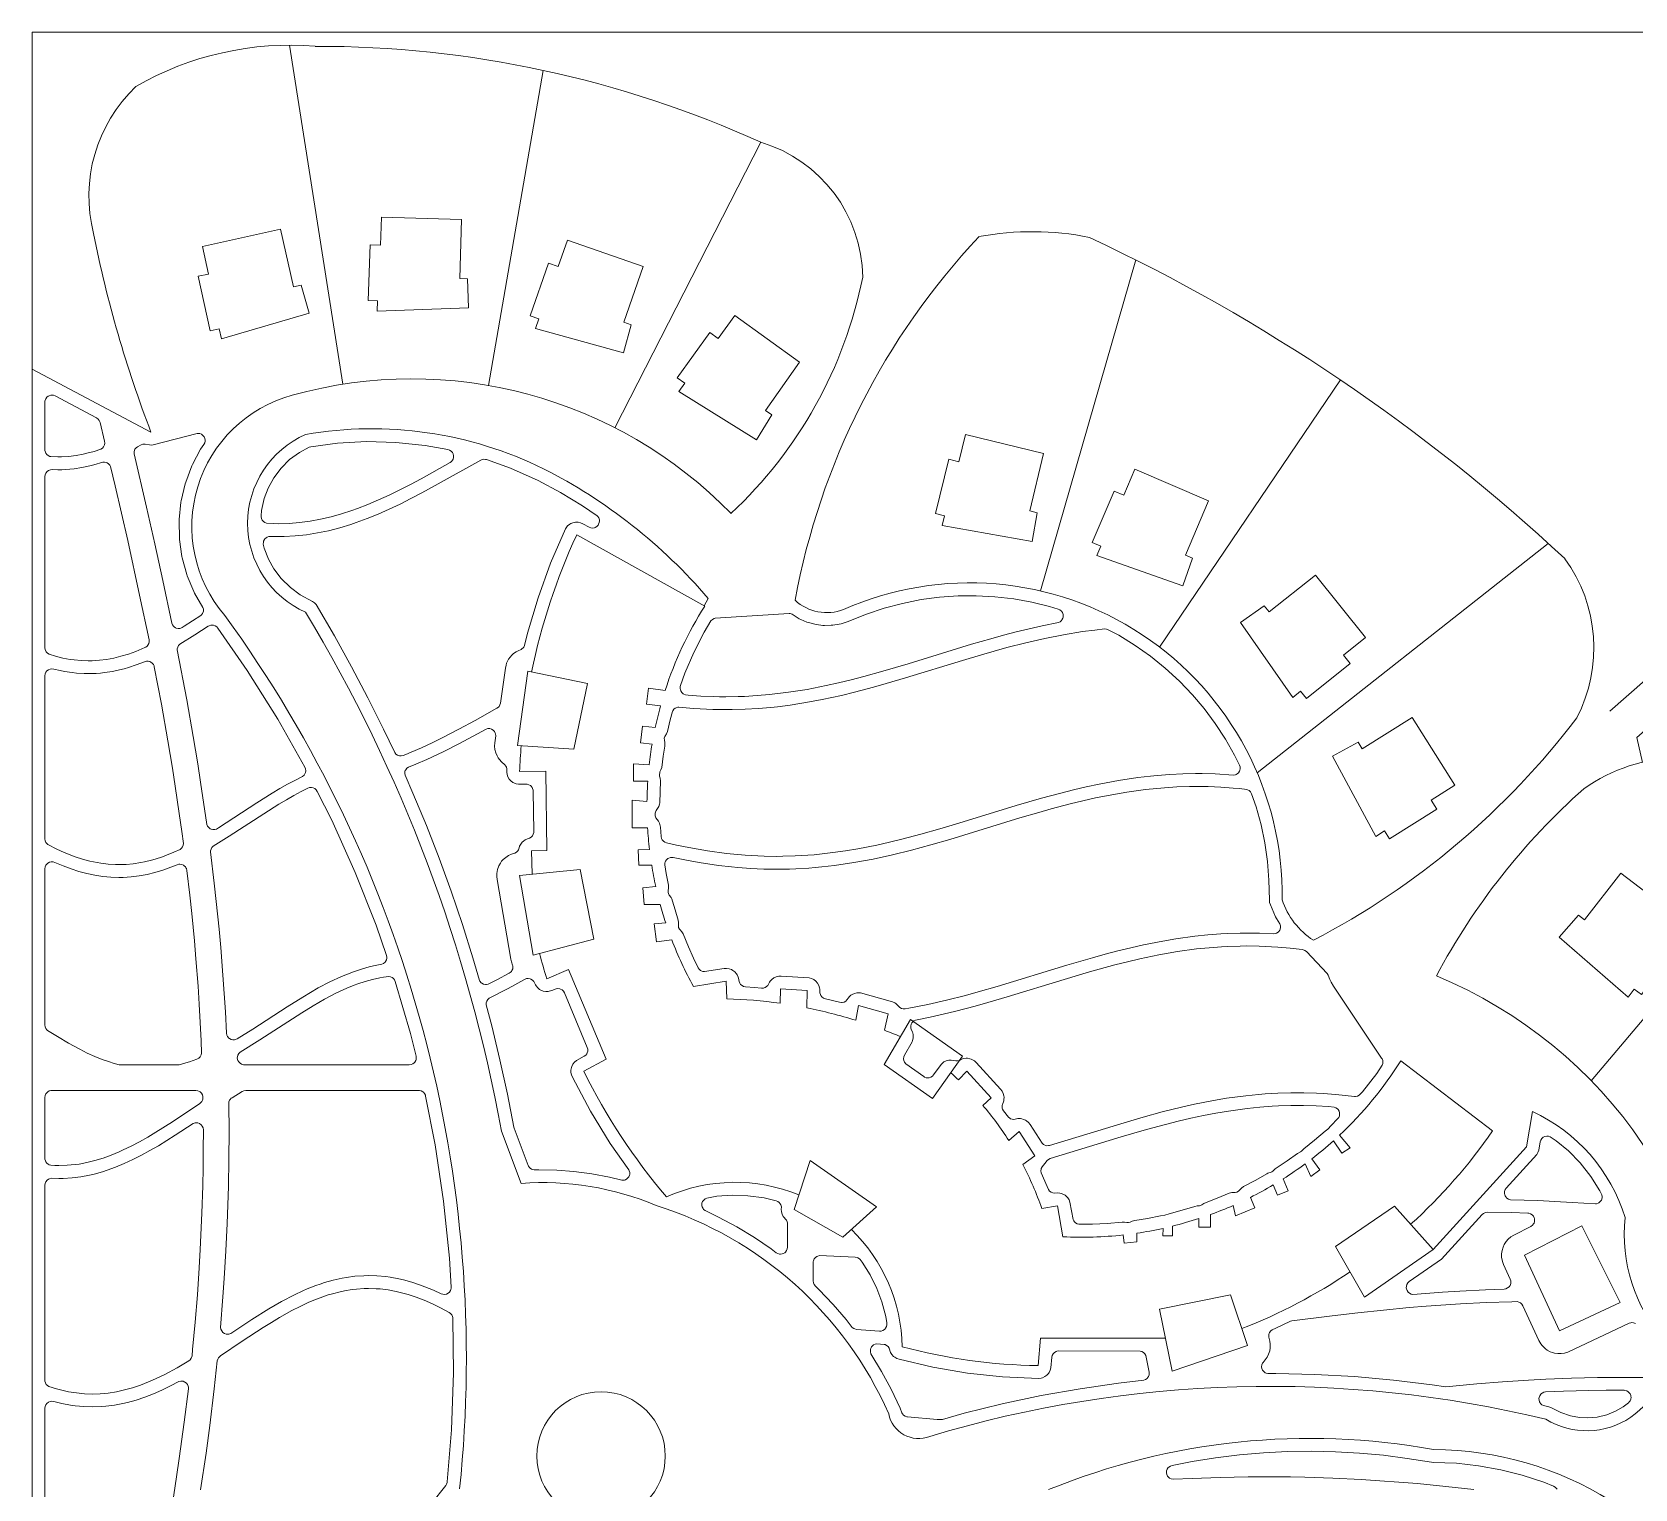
# Model space of a CAD drawing. Header units: inches. Extents: x 36 to 78.3, y 17.3 to 55.9.
# Drawn here: x 36.25 to 63.69, y 30.96 to 55.9 of the extents above; entities that cross this region are included whole.
import ezdxf

# ---------------------------------------------------------------- set-up
doc = ezdxf.new("R2010")
doc.units = ezdxf.units.IN
doc.layers.add('01_ORIGINAL_PLAN', color=7, linetype='CONTINUOUS', lineweight=20)
doc.layers.add('02_CONCEPT_CLOSED_AREAS', color=7, linetype='CONTINUOUS', lineweight=15)

msp = doc.modelspace()

# ---------------------------------------------------------------- linework, layer by layer
at = {"layer": '01_ORIGINAL_PLAN'}
for p, q in [((36.248, 17.906), (36.248, 55.9)), ((36.248, 55.9), (71.442, 55.9))]:
    msp.add_line(p, q, dxfattribs=at)
for points in [[(40.658, 55.675), (41.569, 49.871)], [(45, 55.245), (44.06, 49.85)], [(48.726, 54.013), (46.225, 49.126)], [(55.143, 52), (53.51, 46.333)], [(63.257, 44.272), (68.329, 48.719), (68.329, 49.231), (68.73, 49.6), (69.33, 49.6), (71.442, 51.512), (71.442, 50.696), (69.711, 49.177), (69.725, 48.651), (69.304, 48.218), (68.761, 48.218), (63.72, 43.82), (63.817, 43.397)], [(38.284, 49.049), (36.248, 50.129)], [(55.552, 45.371), (58.647, 49.945)], [(62.206, 47.145), (57.223, 43.22)], [(47.087, 44.63), (46.802, 44.667), (46.766, 44.393), (47.006, 44.362)], [(46.916, 43.993), (46.696, 44.016), (46.666, 43.73), (46.862, 43.709)], [(46.813, 43.357), (46.546, 43.371), (46.546, 43.074), (46.789, 43.074)], [(45.044, 43.247), (44.595, 43.241)], [(44.807, 41.482), (44.799, 41.881), (45.061, 41.886), (45.044, 43.247)], [(46.775, 42.728), (46.519, 42.748), (46.519, 42.277), (46.786, 42.274)], [(66.604, 42.276), (62.941, 37.945)], [(46.818, 41.908), (46.625, 41.902), (46.633, 41.638), (46.856, 41.638)], [(46.926, 41.27), (46.702, 41.249), (46.728, 40.961), (47.002, 40.962)], [(47.096, 40.651), (46.9, 40.63)], [(46.9, 40.63), (46.939, 40.324), (47.2, 40.358)], [(46.075, 38.317), (45.433, 39.849), (45.059, 39.693)], [(49.053, 39.272), (49.062, 39.519), (49.515, 39.492), (49.513, 39.194)], [(50.35, 38.981), (50.396, 39.232), (50.902, 39.093), (50.842, 38.811)], [(51.286, 38.996), (52.178, 38.364), (51.665, 37.64), (50.837, 38.227), (51.286, 38.996)], [(46.075, 38.317), (45.692, 38.109)], [(52.249, 38.111), (52.108, 37.96)], [(52.249, 38.111), (52.668, 37.654), (52.525, 37.523)], [(52.968, 36.924), (53.149, 37.079), (53.413, 36.661), (53.207, 36.514)], [(58.528, 36.918), (58.67, 36.704), (58.814, 36.799), (58.632, 37.014)], [(49.567, 36.583), (50.703, 35.787), (50.129, 35.27), (49.295, 35.742), (49.567, 36.583)], [(58.043, 36.524), (58.141, 36.305), (58.295, 36.419), (58.155, 36.608)], [(57.496, 36.162), (57.572, 35.985), (57.754, 36.063), (57.668, 36.267)], [(56.812, 35.811), (56.853, 35.634), (57.179, 35.773), (57.105, 35.949)], [(53.805, 35.806), (53.533, 35.759)], [(53.805, 35.806), (53.805, 35.806)], [(58.564, 35.106), (59.058, 34.241), (60.235, 35.059), (59.57, 35.799), (58.564, 35.106)], [(55.61, 35.419), (55.608, 35.288), (55.771, 35.288), (55.771, 35.457)], [(56.221, 35.586), (56.221, 35.439), (56.423, 35.439), (56.423, 35.655)], [(54.929, 35.306), (54.944, 35.165), (55.16, 35.189), (55.16, 35.336)], [(53.515, 33.54), (53.473, 33.07)], [(53.515, 33.54), (55.65, 33.54)]]:
    msp.add_lwpolyline(points, dxfattribs=at)
for points in [[(43.572, 51.68), (43.598, 52.69), (42.23, 52.734), (42.214, 52.252), (42.035, 52.258), (42.004, 51.303), (42.163, 51.298), (42.158, 51.123), (43.721, 51.177), (43.704, 51.675)], [(40.725, 51.537), (40.502, 52.523), (39.164, 52.23), (39.268, 51.758), (39.093, 51.72), (39.298, 50.787), (39.453, 50.821), (39.491, 50.65), (40.993, 51.087), (40.853, 51.565)], [(46.381, 50.933), (46.709, 51.889), (45.415, 52.34), (45.257, 51.885), (45.088, 51.944), (44.773, 51.041), (44.923, 50.989), (44.866, 50.824), (46.374, 50.409), (46.506, 50.889)], [(48.804, 49.422), (49.389, 50.246), (48.277, 51.045), (47.995, 50.654), (47.85, 50.758), (47.292, 49.982), (47.421, 49.889), (47.319, 49.747), (48.648, 48.921), (48.911, 49.345)], [(53.327, 47.704), (53.561, 48.687), (52.231, 49.012), (52.116, 48.544), (51.942, 48.586), (51.715, 47.658), (51.87, 47.62), (51.829, 47.45), (53.37, 47.181), (53.455, 47.672)], [(55.995, 46.944), (56.387, 47.876), (55.128, 48.415), (54.938, 47.972), (54.774, 48.042), (54.397, 47.164), (54.544, 47.101), (54.475, 46.94), (55.951, 46.422), (56.116, 46.892)], [(57.426, 45.973), (58.218, 46.601), (59.075, 45.534), (58.699, 45.232), (58.811, 45.092), (58.066, 44.493), (57.966, 44.618), (57.83, 44.508), (56.934, 45.791), (57.343, 46.076)], [(45.757, 44.748), (44.738, 44.957), (44.556, 43.684), (45.524, 43.622)], [(59.019, 43.63), (59.878, 44.165), (60.608, 43.006), (60.2, 42.749), (60.296, 42.598), (59.487, 42.088), (59.402, 42.222), (59.254, 42.129), (58.511, 43.505), (58.949, 43.742)], [(45.629, 41.562), (44.593, 41.461), (44.828, 40.095), (45.865, 40.369)], [(62.827, 40.702), (63.445, 41.502), (64.534, 40.672), (64.241, 40.288), (64.384, 40.18), (63.804, 39.42), (63.677, 39.516), (63.571, 39.377), (62.394, 40.407), (62.722, 40.782)], [(61.796, 34.957), (62.78, 35.461), (63.435, 34.152), (62.399, 33.663)], [(55.549, 34.034), (56.763, 34.283), (57.058, 33.412), (55.766, 32.976)]]:
    msp.add_lwpolyline(points, close=True, dxfattribs=at)
for points in [[(44.283, 37.084, 0.090917), (40.931, 45.968, -0.652582), (40.931, 49.011, -0.158741), (45.004, 48.425, -0.098355), (47.824, 46.203), (47.755, 46.078)], [(47.087, 44.63, -0.062406), (47.763, 46.073), (45.572, 47.29, 0.058367), (44.801, 44.944, 0.058367)], [(50.14, 46.014, -0.546754), (57.65, 41.045, 0.171391), (58.184, 40.351, 0.171391)], [(46.916, 43.993, -0.01479), (47.006, 44.362, -0.01479)], [(44.621, 43.68, 0.010358), (44.595, 43.241)], [(46.813, 43.357, -0.013879), (46.862, 43.709)], [(60.29, 39.74, -0.089338), (62.813, 42.944, -0.322066), (66.051, 42.944, -0.030946), (69.111, 38.833, -0.044664), (70.78, 33.554, -0.301674), (68.967, 31.144, -0.082145), (65.591, 31.078)], [(46.775, 42.728, -0.013523), (46.789, 43.074, -0.013523)], [(46.818, 41.908, -0.014342), (46.786, 42.274)], [(46.926, 41.27, -0.014645), (46.856, 41.638)], [(47.096, 40.651, -0.012679), (47.002, 40.962)], [(48.142, 39.35), (48.13, 39.649), (47.57, 39.561, -0.034306), (47.2, 40.358, -0.034306)], [(44.936, 40.124, 0.010564), (45.059, 39.693, 0.010564)], [(60.29, 39.74, -0.300089), (65.18, 32.538)], [(59.849, 35.488, 0.057164), (61.253, 37.088), (59.681, 38.289, -0.064319), (58.632, 37.014, -0.064319)], [(45.692, 38.109, 0.060935), (47.109, 35.956, -0.206423), (49.375, 35.99)], [(59.998, 35.322), (60.235, 35.059), (61.831, 36.816), (61.933, 37.418, -0.214593), (63.522, 35.602, 0.212382), (64.188, 33.517, -0.642649), (62.166, 32.15, 0.132984), (51.615, 31.858, -0.471407), (50.913, 32.245)], [(46.935, 35.809, 0.119192), (44.621, 36.188), (44.283, 37.084)], [(58.528, 36.918, -0.018836), (58.155, 36.608, -0.018836)], [(58.043, 36.524, -0.017658), (57.668, 36.267, -0.017658)], [(57.496, 36.162, -0.017305), (57.105, 35.949, -0.017305)], [(54.929, 35.306, -0.040089), (53.897, 35.276), (53.805, 35.806)], [(56.812, 35.811, -0.016254), (56.423, 35.655, -0.016254)], [(50.274, 35.4, -0.198705), (51.143, 33.392, 0.063223), (53.473, 33.07)], [(55.61, 35.419, -0.017778), (55.16, 35.336, -0.017778)], [(56.221, 35.586, -0.018166), (55.771, 35.457, -0.018166)], [(56.959, 33.703, 0.056142), (58.811, 34.673)], [(53.65, 30.945, -0.14301), (60.243, 31.63, -0.286424), (65.36, 28.431), (66.481, 23.89, -0.272091), (64.9, 18.954), (63.661, 17.533)]]:
    msp.add_lwpolyline(points, format="xyb", dxfattribs=at)
msp.add_circle((45.989, 31.521), 1.1, dxfattribs=at)
for centre, radius, start, end in [((40.658, 50.423), 5.252, 85.2142, 120.0956), ((41.139, 37.317), 18.339, 65.5622, 90.1344), ((39.813, 53.089), 2.593, 133.6015, 194.2753), ((48.026, 51.672), 2.444, 0.7167, 73.3418), ((57.911, 56.571), 21.019, 191.3089, 200.9684), ((53.373, 47.535), 4.948, 78.6004, 100.6499), ((61.436, 43.951), 12.326, 136.7478, 169.6154), ((40.939, 23.771), 31.601, 47.0054, 64.8874), ((43.034, 53.196), 7.583, 313.0815, 348.6437), ((42.751, 42.34), 7.624, 44.2289, 105.6047), ((41.312, 47.434), 2.33, 105.2161, 220.7715), ((60.387, 45.356), 2.599, 332.6099, 36.0186), ((49.852, 46.755), 0.794, 227.0981, 291.2465), ((22.064, 33.195), 21.619, 354.0583, 36.0319), ((51.961, 52.291), 13.465, 297.5281, 322.8549), ((47.898, 31.093), 8.26, 81.9573, 88.3074), ((47.898, 31.093), 8.26, 72.7279, 78.7214), ((47.898, 31.093), 8.26, 67.0855, 69.118), ((48.363, 33.974), 5.47, 46.7825, 48.644), ((48.363, 33.974), 5.47, 32.6388, 40.4465), ((48.363, 33.974), 5.47, 19.0436, 27.6609), ((44.996, 29.643), 6.464, 23.734, 72.5429)]:
    msp.add_arc(centre, radius, start, end, dxfattribs=at)
at = {"layer": '02_CONCEPT_CLOSED_AREAS'}
for points in [[(36.567, 48.631), (36.552, 48.635), (36.524, 48.648), (36.501, 48.667), (36.483, 48.691), (36.476, 48.705), (36.469, 48.734), (36.468, 49.564), (36.469, 49.579), (36.477, 49.609), (36.483, 49.623), (36.502, 49.647), (36.526, 49.667), (36.54, 49.674), (36.569, 49.682), (36.585, 49.684), (36.615, 49.681), (36.644, 49.67), (37.35, 49.295), (37.378, 49.275), (37.398, 49.249), (37.411, 49.217), (37.489, 48.895), (37.492, 48.863), (37.486, 48.831), (37.473, 48.802), (37.452, 48.778), (37.425, 48.76), (37.313, 48.722), (37.188, 48.688), (37.122, 48.673), (37.001, 48.651), (36.873, 48.635), (36.753, 48.627), (36.691, 48.627)], [(37.993, 48.682), (37.994, 48.714), (38.003, 48.744), (38.01, 48.757), (38.03, 48.782), (38.055, 48.8), (38.116, 48.833), (38.142, 48.844), (38.157, 48.847), (38.186, 48.847), (38.258, 48.831), (38.286, 48.83), (38.319, 48.832), (39.075, 49.028), (39.09, 49.029), (39.121, 49.025), (39.149, 49.014), (39.174, 48.995), (39.184, 48.984), (39.193, 48.971), (39.206, 48.943), (39.21, 48.913), (39.21, 48.897), (39.203, 48.867), (39.188, 48.84), (39.132, 48.757), (38.994, 48.497), (38.983, 48.472), (38.878, 48.193), (38.869, 48.166), (38.801, 47.877), (38.796, 47.849), (38.765, 47.557), (38.764, 47.529), (38.77, 47.238), (38.772, 47.21), (38.814, 46.922), (38.819, 46.896), (38.897, 46.615), (38.906, 46.589), (39.018, 46.32), (39.03, 46.295), (39.172, 46.047), (39.18, 46.018), (39.18, 45.987), (39.173, 45.958), (39.167, 45.944), (39.15, 45.92), (39.139, 45.909), (38.854, 45.726), (38.82, 45.705), (38.792, 45.693), (38.778, 45.689), (38.747, 45.688), (38.717, 45.695), (38.703, 45.701), (38.678, 45.718), (38.667, 45.729), (38.65, 45.754), (38.64, 45.783), (38.487, 46.51), (38.349, 47.137), (38.207, 47.765)], [(40.264, 47.49), (40.234, 47.501), (40.208, 47.518), (40.187, 47.542), (40.174, 47.57), (40.168, 47.601), (40.168, 47.617), (40.176, 47.71), (40.222, 47.913), (40.29, 48.09), (40.388, 48.27), (40.512, 48.434), (40.658, 48.58), (40.825, 48.704), (40.993, 48.794), (41.02, 48.801), (41.477, 48.861), (41.972, 48.888), (42.477, 48.876), (42.977, 48.824), (43.367, 48.752), (43.397, 48.743), (43.422, 48.727), (43.443, 48.704), (43.458, 48.677), (43.465, 48.647), (43.465, 48.631), (43.464, 48.616), (43.455, 48.586), (43.448, 48.573), (43.429, 48.549), (43.405, 48.53), (42.91, 48.254), (42.726, 48.156), (42.543, 48.062), (42.361, 47.973), (42.179, 47.889), (41.997, 47.812), (41.818, 47.742), (41.725, 47.709), (41.547, 47.651), (41.367, 47.6), (41.188, 47.558), (41.009, 47.525), (40.827, 47.501), (40.648, 47.487), (40.469, 47.483), (40.38, 47.484)], [(40.207, 47.135), (40.208, 47.166), (40.212, 47.182), (40.225, 47.21), (40.234, 47.223), (40.257, 47.244), (40.271, 47.252), (40.3, 47.263), (40.331, 47.266), (40.469, 47.263), (40.565, 47.264), (40.755, 47.274), (40.945, 47.294), (41.135, 47.324), (41.325, 47.363), (41.517, 47.413), (41.705, 47.47), (41.799, 47.502), (41.986, 47.571), (42.175, 47.648), (42.361, 47.73), (42.549, 47.82), (42.735, 47.913), (42.921, 48.01), (43.2, 48.163), (43.928, 48.572), (43.943, 48.579), (43.976, 48.587), (44.01, 48.585), (44.026, 48.581), (44.437, 48.436), (44.911, 48.225), (45.295, 48.017), (45.672, 47.789), (45.922, 47.619), (45.933, 47.607), (45.95, 47.581), (45.96, 47.551), (45.962, 47.535), (45.959, 47.503), (45.948, 47.473), (45.94, 47.46), (45.918, 47.436), (45.891, 47.42), (45.876, 47.414), (45.845, 47.409), (45.813, 47.413), (45.784, 47.424), (45.679, 47.482), (45.639, 47.499), (45.597, 47.508), (45.554, 47.509), (45.532, 47.506), (45.504, 47.499), (45.471, 47.485), (45.452, 47.474), (45.417, 47.445), (45.391, 47.414), (45.38, 47.396), (45.126, 46.808), (44.911, 46.214), (44.731, 45.609), (44.68, 45.396), (44.666, 45.369), (44.657, 45.358), (44.635, 45.338), (44.622, 45.331), (44.571, 45.309), (44.538, 45.292), (44.491, 45.258), (44.463, 45.233), (44.432, 45.199), (44.406, 45.162), (44.388, 45.129), (44.373, 45.095), (44.362, 45.059), (44.352, 45.012), (44.266, 44.412), (44.258, 44.382), (44.242, 44.355), (44.232, 44.343), (44.207, 44.325), (43.832, 44.114), (43.556, 43.963), (43.282, 43.821), (43.099, 43.731), (42.917, 43.647), (42.737, 43.57), (42.646, 43.534), (42.6, 43.517), (42.569, 43.509), (42.536, 43.511), (42.505, 43.521), (42.478, 43.539), (42.457, 43.564), (42.266, 43.967), (41.999, 44.501), (41.719, 45.033), (41.423, 45.564), (41.109, 46.097), (41.083, 46.127), (41.051, 46.153), (40.84, 46.266), (40.671, 46.388), (40.512, 46.545), (40.388, 46.709), (40.297, 46.874), (40.222, 47.067)], [(36.538, 45.249), (36.512, 45.265), (36.491, 45.287), (36.483, 45.3), (36.472, 45.328), (36.468, 45.358), (36.468, 48.289), (36.472, 48.321), (36.485, 48.351), (36.505, 48.376), (36.531, 48.395), (36.561, 48.406), (36.594, 48.409), (36.688, 48.407), (36.76, 48.408), (36.893, 48.416), (36.966, 48.424), (37.1, 48.444), (37.236, 48.473), (37.308, 48.492), (37.457, 48.535), (37.487, 48.537), (37.517, 48.531), (37.531, 48.526), (37.557, 48.509), (37.577, 48.487), (37.591, 48.46), (37.669, 48.134), (37.885, 47.197), (38.09, 46.261), (38.25, 45.495), (38.252, 45.462), (38.245, 45.43), (38.23, 45.402), (38.22, 45.389), (38.195, 45.368), (38.181, 45.361), (38.024, 45.296), (37.898, 45.252), (37.77, 45.213), (37.645, 45.183), (37.52, 45.16), (37.4, 45.145), (37.276, 45.137), (37.21, 45.136), (37.09, 45.14), (36.966, 45.151), (36.9, 45.16), (36.776, 45.183), (36.651, 45.214)], [(47.436, 44.553), (47.407, 44.564), (47.393, 44.572), (47.371, 44.593), (47.354, 44.62), (47.348, 44.634), (47.343, 44.665), (47.345, 44.696), (47.35, 44.711), (47.425, 44.922), (47.578, 45.276), (47.755, 45.627), (47.871, 45.82), (47.895, 45.843), (47.924, 45.859), (47.94, 45.863), (49.212, 45.945), (49.228, 45.943), (49.258, 45.932), (49.383, 45.856), (49.41, 45.842), (49.512, 45.8), (49.541, 45.79), (49.647, 45.762), (49.677, 45.756), (49.786, 45.743), (49.816, 45.742), (49.927, 45.744), (49.957, 45.746), (50.067, 45.764), (50.097, 45.771), (50.205, 45.804), (50.535, 45.937), (50.836, 46.037), (51.147, 46.119), (51.468, 46.183), (51.785, 46.225), (52.102, 46.247), (52.413, 46.25), (52.73, 46.233), (53.053, 46.196), (53.366, 46.139), (53.668, 46.066), (53.816, 46.02), (53.845, 46.007), (53.869, 45.986), (53.887, 45.96), (53.898, 45.93), (53.9, 45.898), (53.898, 45.883), (53.894, 45.867), (53.88, 45.839), (53.871, 45.826), (53.847, 45.805), (53.818, 45.791), (53.538, 45.734), (53.318, 45.685), (53.098, 45.631), (52.88, 45.574), (52.661, 45.513), (52.333, 45.418), (51.245, 45.085), (50.812, 44.957), (50.488, 44.867), (50.272, 44.811), (50.056, 44.759), (49.842, 44.711), (49.518, 44.647), (49.197, 44.596), (48.875, 44.557), (48.659, 44.539), (48.447, 44.526), (48.338, 44.522), (48.125, 44.519), (48.018, 44.52), (47.909, 44.523), (47.697, 44.532), (47.483, 44.548)], [(38.734, 45.322), (38.734, 45.338), (38.741, 45.37), (38.757, 45.399), (38.779, 45.423), (39.035, 45.58), (39.265, 45.728), (39.279, 45.735), (39.308, 45.745), (39.339, 45.747), (39.354, 45.745), (39.383, 45.735), (39.409, 45.719), (39.43, 45.696), (39.931, 44.972), (40.454, 44.138), (40.917, 43.316), (40.929, 43.286), (40.933, 43.254), (40.927, 43.221), (40.914, 43.192), (40.904, 43.179), (40.88, 43.157), (40.756, 43.095), (40.623, 43.023), (40.49, 42.947), (40.358, 42.868), (40.094, 42.702), (39.442, 42.277), (39.406, 42.256), (39.376, 42.247), (39.344, 42.246), (39.313, 42.254), (39.299, 42.261), (39.273, 42.279), (39.262, 42.291), (39.253, 42.304), (39.241, 42.334), (39.134, 43.056), (39.084, 43.371), (39.006, 43.841), (38.895, 44.47)], [(46.972, 42.392), (46.928, 42.45), (46.917, 42.479), (46.914, 42.495), (46.915, 42.526), (46.919, 42.542), (46.932, 42.571), (46.957, 42.605), (46.978, 42.642), (46.99, 42.679), (46.994, 42.703), (46.999, 42.894), (47.008, 43.083), (47.003, 43.124), (46.992, 43.159), (46.989, 43.19), (46.993, 43.22), (46.998, 43.234), (47.014, 43.267), (47.028, 43.309), (47.053, 43.504), (47.08, 43.675), (47.082, 43.716), (47.08, 43.737), (47.073, 43.777), (47.072, 43.809), (47.08, 43.839), (47.108, 43.886), (47.125, 43.925), (47.173, 44.127), (47.21, 44.268), (47.217, 44.281), (47.235, 44.306), (47.26, 44.325), (47.273, 44.332), (47.303, 44.341), (47.318, 44.342), (47.572, 44.32), (47.684, 44.313), (47.903, 44.303), (48.013, 44.3), (48.235, 44.3), (48.456, 44.306), (48.676, 44.319), (48.895, 44.338), (49.007, 44.35), (49.227, 44.378), (49.557, 44.431), (49.777, 44.473), (50.105, 44.544), (50.326, 44.598), (50.653, 44.684), (50.872, 44.745), (51.2, 44.842), (52.179, 45.142), (52.504, 45.239), (52.936, 45.361), (53.259, 45.444), (53.584, 45.519), (53.906, 45.583), (54.229, 45.635), (54.442, 45.663), (54.606, 45.681), (54.641, 45.679), (54.658, 45.674), (54.851, 45.573), (55.135, 45.397), (55.396, 45.213), (55.648, 45.01), (55.89, 44.787), (56.112, 44.556), (56.314, 44.318), (56.504, 44.063), (56.678, 43.797), (56.835, 43.521), (56.919, 43.351), (56.929, 43.322), (56.931, 43.306), (56.931, 43.29), (56.924, 43.259), (56.918, 43.245), (56.9, 43.219), (56.877, 43.198), (56.863, 43.191), (56.848, 43.185), (56.817, 43.179), (56.501, 43.198), (56.279, 43.204), (56.168, 43.204), (55.949, 43.201), (55.727, 43.19), (55.507, 43.174), (55.396, 43.163), (55.176, 43.137), (54.846, 43.088), (54.516, 43.026), (54.296, 42.979), (54.077, 42.928), (53.858, 42.872), (53.531, 42.783), (53.094, 42.656), (52.115, 42.355), (51.79, 42.258), (51.465, 42.166), (51.141, 42.081), (50.925, 42.028), (50.711, 41.98), (50.387, 41.917), (50.172, 41.881), (49.959, 41.851), (49.638, 41.816), (49.423, 41.801), (49.315, 41.795), (49.102, 41.789), (48.995, 41.788), (48.779, 41.791), (48.567, 41.801), (48.458, 41.808), (48.138, 41.838), (47.814, 41.881), (47.492, 41.937), (47.278, 41.98), (47.11, 42.018), (47.082, 42.028), (47.057, 42.045), (47.037, 42.068), (47.024, 42.095), (47.017, 42.125), (47.006, 42.289), (46.998, 42.332), (46.99, 42.356)], [(36.518, 41.99), (36.494, 42.012), (36.485, 42.026), (36.472, 42.056), (36.468, 42.088), (36.468, 44.879), (36.472, 44.91), (36.484, 44.939), (36.503, 44.963), (36.527, 44.983), (36.556, 44.995), (36.587, 44.999), (36.618, 44.995), (36.729, 44.968), (36.802, 44.954), (36.935, 44.933), (37.007, 44.925), (37.141, 44.917), (37.213, 44.916), (37.347, 44.92), (37.419, 44.926), (37.489, 44.933), (37.623, 44.954), (37.695, 44.968), (37.827, 45.001), (37.899, 45.021), (38.032, 45.065), (38.192, 45.125), (38.206, 45.128), (38.237, 45.129), (38.266, 45.122), (38.28, 45.115), (38.305, 45.098), (38.324, 45.075), (38.337, 45.047), (38.341, 45.033), (38.462, 44.391), (38.572, 43.768), (38.65, 43.3), (38.699, 42.989), (38.769, 42.522), (38.813, 42.211), (38.838, 42.01), (38.835, 41.98), (38.824, 41.952), (38.806, 41.928), (38.782, 41.908), (38.673, 41.858), (38.547, 41.807), (38.481, 41.782), (38.358, 41.742), (38.293, 41.723), (38.171, 41.693), (38.109, 41.681), (37.981, 41.661), (37.861, 41.649), (37.799, 41.646), (37.675, 41.646), (37.551, 41.654), (37.423, 41.669), (37.299, 41.692), (37.236, 41.706), (37.114, 41.74), (36.986, 41.781), (36.799, 41.855), (36.67, 41.913)], [(42.633, 43.176), (42.628, 43.208), (42.632, 43.24), (42.637, 43.255), (42.645, 43.27), (42.665, 43.295), (42.691, 43.315), (42.82, 43.367), (43.006, 43.446), (43.288, 43.578), (43.567, 43.72), (44.021, 43.966), (44.052, 43.974), (44.083, 43.974), (44.113, 43.965), (44.14, 43.949), (44.162, 43.927), (44.177, 43.899), (44.182, 43.885), (44.186, 43.853), (44.169, 43.729), (44.167, 43.675), (44.173, 43.616), (44.186, 43.563), (44.21, 43.506), (44.227, 43.476), (44.249, 43.445), (44.285, 43.404), (44.341, 43.357), (44.361, 43.331), (44.368, 43.316), (44.376, 43.284), (44.375, 43.23), (44.381, 43.188), (44.395, 43.149), (44.417, 43.112), (44.445, 43.081), (44.478, 43.055), (44.496, 43.045), (44.535, 43.029), (44.577, 43.022), (44.722, 43.022), (44.753, 43.014), (44.78, 42.999), (44.792, 42.989), (44.811, 42.964), (44.818, 42.95), (44.827, 42.92), (44.828, 42.904), (44.837, 42.212), (44.836, 42.197), (44.828, 42.166), (44.813, 42.139), (44.791, 42.116), (44.763, 42.1), (44.731, 42.09), (44.692, 42.073), (44.659, 42.05), (44.64, 42.033), (44.625, 42.015), (44.603, 41.981), (44.594, 41.961), (44.58, 41.912), (44.573, 41.897), (44.564, 41.883), (44.541, 41.86), (44.512, 41.844), (44.455, 41.826), (44.402, 41.801), (44.356, 41.771), (44.312, 41.732), (44.287, 41.703), (44.266, 41.674), (44.239, 41.626), (44.216, 41.563), (44.204, 41.497), (44.203, 41.442), (44.208, 41.394), (44.444, 40.029), (44.455, 39.982), (44.475, 39.927), (44.479, 39.911), (44.479, 39.878), (44.476, 39.863), (44.464, 39.833), (44.454, 39.819), (44.431, 39.797), (44.418, 39.788), (44.202, 39.673), (44.057, 39.599), (44.025, 39.593), (44.009, 39.593), (43.978, 39.599), (43.949, 39.614), (43.936, 39.624), (43.916, 39.649), (43.908, 39.664), (43.795, 40.051), (43.616, 40.62), (43.422, 41.194), (43.217, 41.754), (42.999, 42.314), (42.768, 42.869)], [(39.303, 41.867), (39.304, 41.882), (39.312, 41.912), (39.327, 41.939), (39.348, 41.961), (39.624, 42.133), (40.214, 42.517), (40.473, 42.681), (40.602, 42.758), (40.731, 42.831), (40.857, 42.899), (40.969, 42.955), (40.999, 42.965), (41.03, 42.967), (41.06, 42.961), (41.088, 42.947), (41.112, 42.927), (41.129, 42.901), (41.378, 42.409), (41.781, 41.512), (42.137, 40.61), (42.315, 40.093), (42.321, 40.062), (42.321, 40.046), (42.315, 40.015), (42.3, 39.986), (42.291, 39.974), (42.266, 39.953), (42.237, 39.94), (42.094, 39.912), (42.021, 39.895), (41.886, 39.858), (41.75, 39.813), (41.617, 39.762), (41.548, 39.733), (41.348, 39.64), (41.146, 39.534), (41.013, 39.458), (40.881, 39.379), (40.617, 39.213), (40.029, 38.83), (39.758, 38.662), (39.73, 38.65), (39.715, 38.646), (39.684, 38.646), (39.654, 38.653), (39.627, 38.668), (39.615, 38.677), (39.596, 38.701), (39.583, 38.729), (39.577, 38.759), (39.558, 39.124), (39.539, 39.44), (39.516, 39.754), (39.478, 40.226), (39.45, 40.541), (39.402, 41.013), (39.367, 41.327)], [(47.079, 41.645), (47.082, 41.676), (47.086, 41.691), (47.092, 41.706), (47.11, 41.731), (47.134, 41.751), (47.148, 41.758), (47.178, 41.768), (47.193, 41.77), (47.224, 41.767), (47.452, 41.721), (47.671, 41.682), (48.001, 41.633), (48.221, 41.607), (48.333, 41.597), (48.552, 41.581), (48.662, 41.575), (48.774, 41.571), (48.995, 41.568), (49.214, 41.571), (49.326, 41.575), (49.545, 41.588), (49.656, 41.597), (49.767, 41.607), (49.987, 41.633), (50.317, 41.681), (50.646, 41.742), (50.976, 41.814), (51.304, 41.895), (51.632, 41.984), (51.96, 42.079), (53.157, 42.445), (53.481, 42.541), (53.697, 42.601), (54.021, 42.687), (54.237, 42.74), (54.453, 42.788), (54.668, 42.832), (54.991, 42.889), (55.311, 42.932), (55.633, 42.963), (55.847, 42.976), (56.063, 42.983), (56.17, 42.984), (56.383, 42.982), (56.598, 42.973), (56.811, 42.958), (56.92, 42.948), (57.042, 42.934), (57.057, 42.929), (57.083, 42.915), (57.105, 42.895), (57.114, 42.883), (57.127, 42.856), (57.203, 42.634), (57.288, 42.326), (57.352, 42.02), (57.398, 41.701), (57.424, 41.379), (57.431, 41.042), (57.435, 41), (57.448, 40.96), (57.535, 40.754), (57.553, 40.721), (57.609, 40.631), (57.619, 40.601), (57.62, 40.57), (57.614, 40.54), (57.608, 40.526), (57.59, 40.5), (57.579, 40.489), (57.553, 40.472), (57.539, 40.466), (57.509, 40.46), (57.259, 40.47), (57.148, 40.472), (56.929, 40.472), (56.707, 40.465), (56.597, 40.459), (56.378, 40.443), (56.156, 40.42), (55.827, 40.375), (55.606, 40.338), (55.276, 40.273), (55.056, 40.224), (54.838, 40.17), (54.619, 40.113), (54.4, 40.053), (53.963, 39.926), (52.768, 39.56), (52.443, 39.466), (52.227, 39.407), (51.903, 39.324), (51.581, 39.25), (51.258, 39.187), (51.196, 39.176), (51.163, 39.175), (51.132, 39.182), (51.103, 39.198), (51.091, 39.209), (51.055, 39.251), (51.038, 39.266), (51.02, 39.278), (50.981, 39.298), (50.433, 39.449), (50.39, 39.452), (50.366, 39.45), (50.327, 39.441), (50.288, 39.424), (50.267, 39.41), (50.237, 39.384), (50.223, 39.368), (50.199, 39.332), (50.177, 39.31), (50.149, 39.294), (50.119, 39.286), (50.103, 39.285), (50.072, 39.289), (49.811, 39.356), (49.797, 39.362), (49.771, 39.382), (49.751, 39.407), (49.744, 39.421), (49.736, 39.452), (49.734, 39.513), (49.731, 39.535), (49.718, 39.577), (49.696, 39.616), (49.668, 39.65), (49.633, 39.677), (49.593, 39.697), (49.55, 39.709), (49.075, 39.738), (49.035, 39.737), (49.01, 39.732), (48.986, 39.725), (48.949, 39.708), (48.914, 39.681), (48.885, 39.649), (48.873, 39.631), (48.845, 39.579), (48.824, 39.557), (48.797, 39.541), (48.783, 39.535), (48.768, 39.532), (48.737, 39.531), (48.614, 39.543), (48.46, 39.554), (48.43, 39.56), (48.403, 39.574), (48.379, 39.594), (48.362, 39.619), (48.352, 39.648), (48.344, 39.701), (48.337, 39.721), (48.319, 39.761), (48.307, 39.779), (48.278, 39.812), (48.245, 39.836), (48.223, 39.848), (48.182, 39.862), (48.139, 39.868), (48.096, 39.866), (47.762, 39.814), (47.731, 39.817), (47.703, 39.828), (47.69, 39.836), (47.667, 39.856), (47.65, 39.882), (47.57, 40.047), (47.486, 40.238), (47.395, 40.46), (47.37, 40.497), (47.341, 40.528), (47.331, 40.542), (47.317, 40.572), (47.312, 40.605), (47.316, 40.654), (47.311, 40.697), (47.257, 40.87), (47.214, 41.021), (47.198, 41.062), (47.187, 41.081), (47.156, 41.121), (47.148, 41.136), (47.138, 41.167), (47.136, 41.2), (47.145, 41.25), (47.145, 41.294), (47.104, 41.496)], [(36.511, 38.808), (36.5, 38.819), (36.483, 38.843), (36.472, 38.871), (36.468, 38.901), (36.468, 41.576), (36.472, 41.608), (36.484, 41.637), (36.494, 41.651), (36.517, 41.673), (36.545, 41.688), (36.576, 41.696), (36.608, 41.695), (36.638, 41.685), (36.778, 41.625), (36.915, 41.573), (37.051, 41.529), (37.187, 41.492), (37.324, 41.463), (37.461, 41.442), (37.596, 41.429), (37.733, 41.425), (37.806, 41.426), (37.944, 41.435), (38.08, 41.452), (38.217, 41.478), (38.351, 41.511), (38.487, 41.552), (38.623, 41.6), (38.733, 41.644), (38.763, 41.653), (38.779, 41.654), (38.81, 41.649), (38.839, 41.637), (38.852, 41.628), (38.875, 41.606), (38.883, 41.593), (38.89, 41.578), (38.898, 41.548), (38.948, 41.121), (38.981, 40.81), (39.026, 40.343), (39.053, 40.032), (39.089, 39.566), (39.11, 39.255), (39.143, 38.632), (39.151, 38.419), (39.143, 38.387), (39.127, 38.358), (39.104, 38.335), (39.09, 38.326), (39.067, 38.316), (38.944, 38.272), (38.881, 38.252), (38.765, 38.221), (37.74, 38.221), (37.634, 38.249), (37.571, 38.269), (37.448, 38.312), (37.322, 38.363), (37.193, 38.421), (37.065, 38.484), (36.873, 38.588), (36.681, 38.701)], [(51.299, 38.823), (51.291, 38.852), (51.29, 38.867), (51.291, 38.882), (51.298, 38.912), (51.312, 38.939), (51.322, 38.951), (51.345, 38.97), (51.373, 38.983), (51.626, 39.035), (51.846, 39.084), (52.065, 39.137), (52.393, 39.224), (52.611, 39.285), (52.939, 39.382), (53.918, 39.682), (54.352, 39.811), (54.784, 39.929), (55, 39.984), (55.214, 40.034), (55.538, 40.102), (55.859, 40.158), (56.181, 40.202), (56.397, 40.224), (56.61, 40.24), (56.718, 40.245), (56.931, 40.252), (57.038, 40.253), (57.254, 40.25), (57.361, 40.246), (57.574, 40.234), (57.788, 40.216), (57.993, 40.193), (58.025, 40.184), (58.04, 40.177), (58.066, 40.156), (58.419, 39.78), (58.438, 39.754), (58.466, 39.682), (58.49, 39.632), (58.529, 39.565), (59.351, 38.334), (59.359, 38.32), (59.371, 38.29), (59.374, 38.257), (59.372, 38.241), (59.361, 38.21), (59.269, 38.071), (59.025, 37.755), (58.982, 37.708), (58.969, 37.698), (58.939, 37.684), (58.906, 37.679), (58.889, 37.679), (58.57, 37.713), (58.351, 37.729), (58.24, 37.735), (58.018, 37.741), (57.797, 37.741), (57.577, 37.734), (57.358, 37.721), (57.246, 37.712), (57.026, 37.689), (56.695, 37.645), (56.475, 37.608), (56.147, 37.543), (55.926, 37.493), (55.597, 37.412), (55.27, 37.323), (54.942, 37.228), (53.665, 36.838), (53.65, 36.835), (53.619, 36.834), (53.604, 36.836), (53.575, 36.847), (53.562, 36.855), (53.539, 36.876), (53.335, 37.197), (53.308, 37.231), (53.274, 37.26), (53.255, 37.272), (53.224, 37.285), (53.193, 37.295), (53.171, 37.298), (53.126, 37.298), (53.058, 37.285), (53.028, 37.287), (52.999, 37.296), (52.986, 37.304), (52.963, 37.323), (52.879, 37.433), (52.863, 37.462), (52.858, 37.477), (52.854, 37.51), (52.856, 37.526), (52.86, 37.542), (52.882, 37.601), (52.886, 37.626), (52.888, 37.666), (52.885, 37.687), (52.875, 37.729), (52.856, 37.768), (52.83, 37.802), (52.412, 38.259), (52.382, 38.286), (52.362, 38.3), (52.324, 38.318), (52.303, 38.324), (52.261, 38.33), (52.24, 38.331), (52.198, 38.325), (52.177, 38.319), (52.124, 38.293), (52.093, 38.285), (52.061, 38.286), (52.027, 38.294), (51.984, 38.3), (51.941, 38.297), (51.899, 38.286), (51.86, 38.267), (51.828, 38.242), (51.811, 38.224), (51.682, 38.045), (51.661, 38.022), (51.634, 38.005), (51.604, 37.996), (51.589, 37.994), (51.557, 37.997), (51.528, 38.008), (51.515, 38.016), (51.205, 38.237), (51.185, 38.262), (51.172, 38.291), (51.167, 38.323), (51.171, 38.355), (51.184, 38.385), (51.314, 38.61), (51.323, 38.634), (51.332, 38.674), (51.334, 38.696), (51.331, 38.74), (51.319, 38.782)], [(39.867, 38.221), (39.836, 38.229), (39.809, 38.245), (39.787, 38.267), (39.772, 38.294), (39.766, 38.308), (39.762, 38.339), (39.763, 38.355), (39.771, 38.385), (39.786, 38.412), (39.808, 38.434), (40.147, 38.644), (40.866, 39.111), (41.06, 39.231), (41.252, 39.341), (41.446, 39.443), (41.637, 39.532), (41.761, 39.582), (41.826, 39.607), (41.949, 39.647), (42.012, 39.665), (42.077, 39.682), (42.199, 39.709), (42.264, 39.72), (42.354, 39.731), (42.384, 39.726), (42.412, 39.715), (42.436, 39.696), (42.455, 39.672), (42.467, 39.645), (42.729, 38.753), (42.823, 38.369), (42.826, 38.338), (42.822, 38.307), (42.816, 38.293), (42.801, 38.266), (42.79, 38.254), (42.766, 38.236), (42.737, 38.224), (42.706, 38.22)], [(44.024, 39.246), (44.024, 39.278), (44.033, 39.31), (44.051, 39.337), (44.075, 39.359), (44.397, 39.527), (44.681, 39.682), (44.711, 39.694), (44.727, 39.697), (44.743, 39.697), (44.774, 39.692), (44.789, 39.687), (44.816, 39.67), (44.838, 39.646), (44.846, 39.633), (44.865, 39.589), (44.876, 39.57), (44.904, 39.537), (44.937, 39.51), (44.956, 39.499), (44.996, 39.482), (45.041, 39.474), (45.082, 39.474), (45.103, 39.477), (45.144, 39.49), (45.219, 39.52), (45.251, 39.524), (45.282, 39.52), (45.296, 39.516), (45.324, 39.5), (45.346, 39.478), (45.362, 39.451), (45.754, 38.515), (45.762, 38.485), (45.762, 38.453), (45.753, 38.422), (45.746, 38.408), (45.726, 38.383), (45.7, 38.364), (45.568, 38.291), (45.535, 38.263), (45.508, 38.23), (45.488, 38.192), (45.481, 38.172), (45.473, 38.13), (45.473, 38.087), (45.481, 38.045), (45.498, 38.005), (45.809, 37.424), (46.147, 36.874), (46.466, 36.418), (46.473, 36.404), (46.479, 36.374), (46.479, 36.343), (46.475, 36.328), (46.463, 36.3), (46.444, 36.276), (46.432, 36.266), (46.406, 36.251), (46.391, 36.246), (46.361, 36.242), (46.345, 36.243), (46.132, 36.296), (45.83, 36.354), (45.524, 36.395), (45.23, 36.417), (44.921, 36.421), (44.843, 36.419), (44.813, 36.425), (44.799, 36.431), (44.774, 36.448), (44.764, 36.458), (44.746, 36.483), (44.74, 36.496), (44.499, 37.134), (44.494, 37.154), (44.385, 37.718), (44.258, 38.302), (44.117, 38.887)], [(36.567, 36.499), (36.538, 36.508), (36.524, 36.515), (36.501, 36.534), (36.483, 36.559), (36.476, 36.573), (36.469, 36.602), (36.468, 36.617), (36.468, 37.66), (36.472, 37.691), (36.484, 37.72), (36.493, 37.733), (36.515, 37.755), (36.542, 37.771), (36.572, 37.779), (36.588, 37.78), (39.054, 37.78), (39.085, 37.776), (39.113, 37.764), (39.126, 37.756), (39.148, 37.734), (39.164, 37.707), (39.173, 37.678), (39.174, 37.66), (39.171, 37.63), (39.166, 37.616), (39.153, 37.589), (39.143, 37.577), (39.121, 37.558), (38.653, 37.245), (38.369, 37.065), (38.228, 36.981), (38.087, 36.902), (37.947, 36.828), (37.809, 36.761), (37.738, 36.729), (37.601, 36.672), (37.463, 36.622), (37.323, 36.579), (37.185, 36.545), (37.052, 36.52), (36.984, 36.51), (36.848, 36.498), (36.708, 36.493), (36.64, 36.494)], [(39.648, 33.62), (39.618, 33.609), (39.586, 33.607), (39.57, 33.61), (39.54, 33.62), (39.514, 33.638), (39.494, 33.662), (39.48, 33.691), (39.475, 33.722), (39.516, 34.246), (39.539, 34.561), (39.567, 35.033), (39.589, 35.504), (39.61, 36.134), (39.618, 36.606), (39.62, 37.079), (39.616, 37.553), (39.619, 37.583), (39.63, 37.612), (39.638, 37.625), (39.659, 37.647), (39.672, 37.656), (39.845, 37.763), (39.875, 37.776), (39.907, 37.78), (42.867, 37.78), (42.882, 37.779), (42.911, 37.772), (42.937, 37.757), (42.949, 37.748), (42.968, 37.725), (42.981, 37.698), (42.985, 37.683), (43.149, 36.85), (43.293, 35.884), (43.394, 34.907), (43.423, 34.414), (43.423, 34.399), (43.416, 34.369), (43.41, 34.354), (43.393, 34.329), (43.37, 34.308), (43.342, 34.294), (43.312, 34.288), (43.281, 34.29), (43.252, 34.299), (43.12, 34.36), (42.974, 34.419), (42.897, 34.448), (42.752, 34.496), (42.604, 34.537), (42.526, 34.555), (42.38, 34.582), (42.304, 34.592), (42.151, 34.606), (42.005, 34.61), (41.929, 34.608), (41.776, 34.598), (41.63, 34.579), (41.554, 34.565), (41.402, 34.531), (41.257, 34.49), (41.18, 34.465), (41.106, 34.438), (40.96, 34.381), (40.885, 34.349), (40.738, 34.28), (40.521, 34.167), (40.301, 34.041), (40.013, 33.86)], [(53.523, 36.371), (53.518, 36.401), (53.521, 36.431), (53.525, 36.446), (53.538, 36.473), (53.589, 36.529), (53.624, 36.58), (53.648, 36.599), (53.677, 36.612), (54.896, 36.985), (55.329, 37.111), (55.653, 37.199), (55.868, 37.253), (56.085, 37.304), (56.3, 37.35), (56.515, 37.391), (56.729, 37.427), (57.052, 37.471), (57.267, 37.493), (57.479, 37.508), (57.588, 37.514), (57.8, 37.521), (58.015, 37.521), (58.229, 37.515), (58.443, 37.503), (58.539, 37.494), (58.569, 37.483), (58.596, 37.465), (58.607, 37.453), (58.623, 37.426), (58.632, 37.395), (58.633, 37.363), (58.63, 37.347), (58.618, 37.317), (58.609, 37.304), (58.477, 37.17), (58.441, 37.127), (58.429, 37.116), (58.383, 37.083), (58.203, 36.928), (58.019, 36.781), (57.978, 36.741), (57.964, 36.73), (57.914, 36.702), (57.733, 36.573), (57.548, 36.452), (57.531, 36.439), (57.489, 36.399), (57.475, 36.389), (57.461, 36.381), (57.406, 36.362), (57.386, 36.352), (57.198, 36.246), (56.985, 36.134), (56.951, 36.106), (56.916, 36.066), (56.904, 36.055), (56.875, 36.039), (56.844, 36.031), (56.787, 36.03), (56.745, 36.021), (56.536, 35.934), (56.346, 35.862), (56.306, 35.842), (56.277, 35.822), (56.249, 35.81), (56.233, 35.807), (56.197, 35.804), (56.154, 35.795), (55.935, 35.728), (55.716, 35.67), (55.643, 35.642), (55.565, 35.634), (55.345, 35.59), (55.126, 35.554), (55.083, 35.542), (55.048, 35.527), (55.019, 35.519), (54.989, 35.519), (54.951, 35.525), (54.909, 35.526), (54.654, 35.503), (54.405, 35.49), (54.186, 35.488), (54.171, 35.489), (54.141, 35.496), (54.114, 35.511), (54.092, 35.532), (54.083, 35.545), (54.07, 35.573), (54.017, 35.865), (54.002, 35.905), (53.979, 35.942), (53.96, 35.962), (53.932, 35.986), (53.897, 36.006), (53.874, 36.015), (53.841, 36.023), (53.811, 36.026), (53.754, 36.022), (53.722, 36.026), (53.693, 36.038), (53.667, 36.057), (53.648, 36.082), (53.641, 36.097), (53.588, 36.226)], [(36.537, 32.71), (36.511, 32.727), (36.491, 32.748), (36.476, 32.775), (36.469, 32.804), (36.468, 32.819), (36.468, 36.157), (36.472, 36.189), (36.485, 36.218), (36.505, 36.244), (36.531, 36.262), (36.546, 36.269), (36.577, 36.276), (36.707, 36.273), (36.782, 36.274), (36.933, 36.283), (37.083, 36.302), (37.232, 36.33), (37.311, 36.348), (37.456, 36.389), (37.533, 36.414), (37.678, 36.466), (37.826, 36.527), (37.973, 36.595), (38.121, 36.67), (38.266, 36.75), (38.412, 36.834), (38.557, 36.923), (38.7, 37.014), (39.007, 37.215), (39.038, 37.225), (39.07, 37.227), (39.086, 37.224), (39.116, 37.213), (39.142, 37.194), (39.162, 37.169), (39.175, 37.14), (39.18, 37.108), (39.179, 36.767), (39.176, 36.456), (39.17, 36.145), (39.156, 35.679), (39.128, 35.056), (39.11, 34.745), (39.078, 34.279), (39.04, 33.813), (38.997, 33.346), (38.986, 33.239), (38.979, 33.208), (38.972, 33.194), (38.953, 33.168), (38.929, 33.148), (38.731, 33.032), (38.519, 32.918), (38.312, 32.82), (38.24, 32.789), (38.104, 32.736), (37.967, 32.69), (37.829, 32.652), (37.693, 32.621), (37.553, 32.599), (37.416, 32.586), (37.28, 32.582), (37.144, 32.587), (37.008, 32.6), (36.872, 32.621), (36.803, 32.635), (36.669, 32.669)], [(61.556, 35.909), (61.525, 35.918), (61.498, 35.935), (61.476, 35.959), (61.468, 35.973), (61.461, 35.988), (61.455, 36.019), (61.457, 36.052), (61.467, 36.082), (61.486, 36.108), (62.007, 36.684), (62.029, 36.72), (62.044, 36.759), (62.069, 36.899), (62.078, 36.93), (62.095, 36.957), (62.118, 36.978), (62.147, 36.992), (62.178, 36.999), (62.21, 36.997), (62.24, 36.987), (62.343, 36.919), (62.553, 36.744), (62.752, 36.54), (62.936, 36.305), (63.088, 36.063), (63.121, 35.994), (63.127, 35.963), (63.126, 35.947), (63.12, 35.916), (63.114, 35.902), (63.096, 35.876), (63.073, 35.855), (63.059, 35.848), (63.029, 35.838), (63.013, 35.836), (62.614, 35.863), (62.319, 35.88), (62.024, 35.893)], [(47.77, 35.723), (47.745, 35.744), (47.736, 35.756), (47.721, 35.785), (47.717, 35.8), (47.715, 35.832), (47.717, 35.848), (47.728, 35.878), (47.746, 35.904), (47.77, 35.925), (47.799, 35.938), (47.969, 35.968), (48.236, 35.986), (48.503, 35.977), (48.78, 35.939), (48.985, 35.889), (49.013, 35.879), (49.038, 35.861), (49.058, 35.837), (49.065, 35.824), (49.071, 35.81), (49.076, 35.78), (49.075, 35.746), (49.078, 35.703), (49.09, 35.662), (49.109, 35.623), (49.163, 35.558), (49.176, 35.528), (49.179, 35.512), (49.18, 35.097), (49.176, 35.066), (49.171, 35.051), (49.164, 35.037), (49.145, 35.012), (49.133, 35.002), (49.106, 34.986), (49.091, 34.981), (49.06, 34.977), (49.045, 34.978), (49.014, 34.986), (48.987, 35.002), (48.901, 35.067), (48.618, 35.26), (48.315, 35.444), (48.002, 35.612)], [(59.889, 34.288), (59.858, 34.294), (59.83, 34.307), (59.806, 34.327), (59.788, 34.353), (59.782, 34.367), (59.775, 34.398), (59.776, 34.429), (59.786, 34.459), (59.803, 34.486), (59.826, 34.507), (60.38, 34.893), (61.073, 35.654), (61.099, 35.676), (61.13, 35.689), (61.163, 35.694), (61.575, 35.688), (61.857, 35.68), (61.872, 35.678), (61.903, 35.669), (61.929, 35.652), (61.951, 35.629), (61.966, 35.601), (61.97, 35.586), (61.972, 35.57), (61.971, 35.539), (61.962, 35.509), (61.954, 35.495), (61.934, 35.471), (61.908, 35.453), (61.618, 35.304), (61.564, 35.271), (61.519, 35.232), (61.484, 35.192), (61.453, 35.143), (61.431, 35.094), (61.414, 35.038), (61.407, 34.985), (61.407, 34.926), (61.415, 34.873), (61.425, 34.837), (61.438, 34.802), (61.555, 34.55), (61.565, 34.52), (61.566, 34.504), (61.564, 34.473), (61.553, 34.443), (61.534, 34.418), (61.51, 34.398), (61.481, 34.385), (61.45, 34.38), (61.133, 34.368), (60.691, 34.346), (60.395, 34.327)], [(49.621, 34.849), (49.624, 34.865), (49.637, 34.895), (49.658, 34.92), (49.684, 34.939), (49.699, 34.945), (49.731, 34.952), (50.342, 34.923), (50.372, 34.918), (50.386, 34.913), (50.412, 34.897), (50.423, 34.887), (50.459, 34.84), (50.595, 34.621), (50.708, 34.39), (50.794, 34.16), (50.862, 33.911), (50.881, 33.799), (50.882, 33.768), (50.875, 33.738), (50.861, 33.711), (50.851, 33.699), (50.84, 33.688), (50.815, 33.671), (50.785, 33.661), (50.755, 33.659), (50.363, 33.688), (50.331, 33.696), (50.316, 33.703), (50.289, 33.722), (50.183, 33.858), (49.96, 34.118), (49.717, 34.374), (49.658, 34.43), (49.637, 34.456), (49.624, 34.486), (49.62, 34.518)], [(50.609, 33.272), (50.601, 33.302), (50.6, 33.332), (50.602, 33.348), (50.606, 33.362), (50.621, 33.39), (50.63, 33.402), (50.654, 33.422), (50.681, 33.435), (50.712, 33.441), (50.836, 33.433), (50.851, 33.429), (50.878, 33.415), (50.902, 33.395), (50.919, 33.369), (50.946, 33.295), (50.968, 33.258), (50.998, 33.227), (51.017, 33.212), (51.052, 33.192), (51.093, 33.178), (51.667, 33.042), (52.261, 32.94), (52.861, 32.876), (53.485, 32.85), (53.526, 32.856), (53.546, 32.862), (53.584, 32.88), (53.62, 32.906), (53.647, 32.935), (53.659, 32.952), (53.678, 32.989), (53.69, 33.029), (53.707, 33.211), (53.714, 33.242), (53.729, 33.271), (53.752, 33.294), (53.779, 33.311), (53.794, 33.316), (53.826, 33.32), (55.216, 33.319), (55.247, 33.31), (55.275, 33.293), (55.298, 33.269), (55.313, 33.24), (55.371, 32.959), (55.374, 32.929), (55.372, 32.913), (55.362, 32.884), (55.346, 32.858), (55.336, 32.847), (55.311, 32.829), (55.282, 32.818), (54.849, 32.769), (54.189, 32.674), (53.525, 32.556), (52.857, 32.415), (52.207, 32.254), (51.835, 32.149), (51.808, 32.145), (51.742, 32.149), (51.238, 32.19), (51.222, 32.192), (51.193, 32.203), (51.167, 32.221), (51.147, 32.246), (51.139, 32.259), (51.112, 32.339), (50.958, 32.664), (50.793, 32.969)], [(62.125, 32.385), (62.097, 32.4), (62.074, 32.421), (62.065, 32.433), (62.057, 32.447), (62.048, 32.477), (62.046, 32.508), (62.053, 32.539), (62.059, 32.553), (62.077, 32.579), (62.088, 32.589), (62.101, 32.599), (62.129, 32.612), (62.16, 32.618), (62.464, 32.631), (62.902, 32.643), (63.195, 32.646), (63.503, 32.646), (63.518, 32.645), (63.548, 32.637), (63.575, 32.621), (63.597, 32.599), (63.605, 32.586), (63.617, 32.558), (63.62, 32.542), (63.622, 32.527), (63.618, 32.496), (63.606, 32.467), (63.597, 32.454), (63.576, 32.432), (63.485, 32.362), (63.359, 32.29), (63.21, 32.229), (63.04, 32.188), (62.882, 32.175), (62.741, 32.181), (62.585, 32.21), (62.418, 32.267), (62.249, 32.353), (62.214, 32.364)]]:
    msp.add_lwpolyline(points, close=True, dxfattribs=at)
for points in [[(39.134, 30.944), (39.227, 31.572), (39.29, 32.045), (39.367, 32.673), (39.419, 33.148), (39.426, 33.177), (39.44, 33.204), (39.449, 33.216), (39.472, 33.235), (39.847, 33.487), (40.202, 33.72), (40.345, 33.809), (40.485, 33.893), (40.697, 34.012), (40.837, 34.083), (40.974, 34.148), (41.046, 34.178), (41.182, 34.232), (41.319, 34.279), (41.391, 34.3), (41.525, 34.334), (41.597, 34.349), (41.73, 34.371), (41.802, 34.379), (41.934, 34.388), (42.006, 34.39), (42.138, 34.386), (42.21, 34.381), (42.343, 34.365), (42.479, 34.34), (42.551, 34.323), (42.688, 34.285), (42.823, 34.241), (42.962, 34.187), (43.101, 34.127), (43.241, 34.059), (43.389, 33.981), (43.414, 33.963), (43.434, 33.938), (43.441, 33.924), (43.45, 33.893), (43.451, 33.878), (43.462, 32.947), (43.428, 31.968), (43.356, 31.079), (43.354, 31.065), (43.345, 31.038), (43.33, 31.014), (43.087, 30.71)], [(63.825, 32.863), (63.342, 32.867), (63.047, 32.865), (62.604, 32.855), (62.161, 32.838), (61.866, 32.822), (61.423, 32.793), (60.981, 32.757), (60.449, 32.707), (60.22, 32.741), (59.557, 32.822), (58.886, 32.881), (58.207, 32.918), (57.541, 32.933), (57.403, 32.932), (57.373, 32.94), (57.359, 32.947), (57.346, 32.956), (57.323, 32.978), (57.314, 32.991), (57.302, 33.019), (57.298, 33.05), (57.302, 33.082), (57.313, 33.111), (57.322, 33.124), (57.36, 33.166), (57.394, 33.215), (57.418, 33.265), (57.437, 33.322), (57.446, 33.376), (57.447, 33.436), (57.44, 33.49), (57.422, 33.556), (57.42, 33.572), (57.423, 33.605), (57.427, 33.62), (57.434, 33.635), (57.453, 33.662), (57.479, 33.682), (57.539, 33.709), (57.791, 33.831), (57.817, 33.837), (58.505, 33.922), (58.945, 33.973), (59.385, 34.019), (59.824, 34.061), (60.117, 34.085), (60.703, 34.126), (61.142, 34.148), (61.581, 34.163), (61.671, 34.164), (61.701, 34.157), (61.715, 34.15), (61.728, 34.142), (61.751, 34.121), (61.767, 34.095), (62.045, 33.499), (62.078, 33.442), (62.101, 33.411), (62.128, 33.383), (62.156, 33.358), (62.186, 33.336), (62.24, 33.307), (62.276, 33.293), (62.313, 33.283), (62.368, 33.275), (62.428, 33.275), (62.482, 33.283), (62.54, 33.3), (63.59, 33.794), (63.619, 33.804), (63.635, 33.805), (63.666, 33.803), (63.696, 33.792)], [(36.468, 29.156), (36.468, 32.339), (36.472, 32.37), (36.484, 32.399), (36.503, 32.423), (36.528, 32.443), (36.556, 32.455), (36.587, 32.459), (36.618, 32.455), (36.76, 32.42), (36.905, 32.392), (36.984, 32.381), (37.133, 32.367), (37.281, 32.362), (37.43, 32.367), (37.509, 32.373), (37.658, 32.392), (37.804, 32.42), (37.883, 32.438), (38.031, 32.479), (38.179, 32.529), (38.325, 32.586), (38.472, 32.65), (38.618, 32.722), (38.762, 32.796), (38.792, 32.804), (38.822, 32.803), (38.837, 32.8), (38.866, 32.788), (38.89, 32.769), (38.909, 32.744), (38.92, 32.716), (38.924, 32.701), (38.924, 32.67), (38.854, 32.101), (38.769, 31.478), (38.723, 31.167), (38.65, 30.7)], [(60.931, 30.949), (60.449, 31.002), (59.966, 31.048), (59.724, 31.068), (59.243, 31.104), (59.001, 31.119), (58.518, 31.142), (58.036, 31.158), (57.794, 31.163), (57.313, 31.166), (57.07, 31.164), (56.588, 31.155), (56.106, 31.138), (55.781, 31.123), (55.75, 31.129), (55.722, 31.143), (55.699, 31.164), (55.689, 31.177), (55.676, 31.205), (55.67, 31.236), (55.672, 31.267), (55.682, 31.296), (55.7, 31.322), (55.711, 31.333), (55.737, 31.35), (55.767, 31.36), (56.109, 31.427), (56.51, 31.49), (56.918, 31.54), (57.331, 31.576), (57.742, 31.596), (58.149, 31.602), (58.56, 31.594), (58.971, 31.571), (59.382, 31.534), (59.792, 31.481), (60.207, 31.413), (60.235, 31.41), (60.637, 31.396), (61.013, 31.355), (61.391, 31.287), (61.761, 31.194), (62.13, 31.073), (62.296, 31.005), (62.324, 30.99), (62.336, 30.979), (62.355, 30.954)]]:
    msp.add_lwpolyline(points, dxfattribs=at)

doc.saveas('drawing.dxf')
